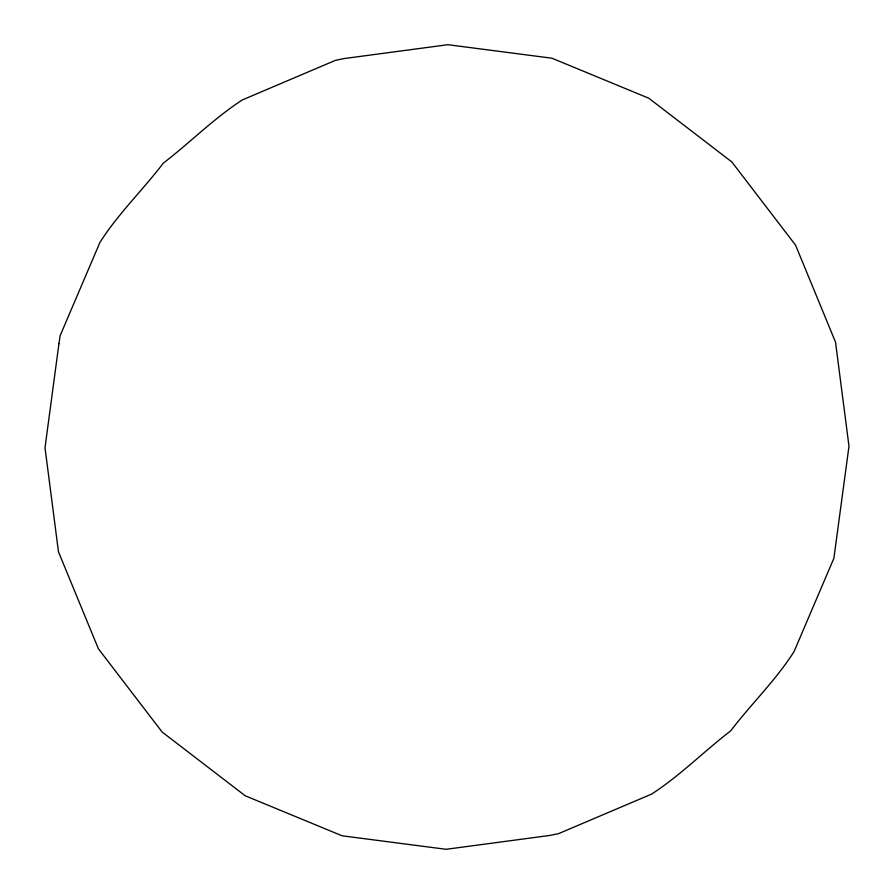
<?xml version="1.0" encoding="UTF-8"?>
<svg xmlns="http://www.w3.org/2000/svg" width="894" height="894" viewBox="0 0 894 894"><rect width="100%" height="100%" fill="white"/><g stroke="black" fill="none" stroke-linecap="round" stroke-linejoin="round"><path stroke-width="1.34" d="M58.948 343.609L45.013 447.76L58.479 551.855L98.418 648.809L162.116 732.007L245.224 795.783L342.078 835.789L446.095 849.3L550.168 835.398L558.705 833.588L651.625 794.084C679.965 775.757 703.88 751.429 730.599 730.934C751.128 704.047 775.88 680.211 794.062 651.581L833.879 558.292L848.987 446.24L835.521 342.145L795.582 245.191L731.884 161.993L648.776 98.217L551.922 58.211L447.905 44.7L343.832 58.602L335.295 60.412L242.375 99.916C214.035 118.243 190.12 142.571 163.401 163.066C142.872 189.953 118.12 213.789 99.938 242.419L60.121 335.708L58.948 343.609"/></g></svg>
